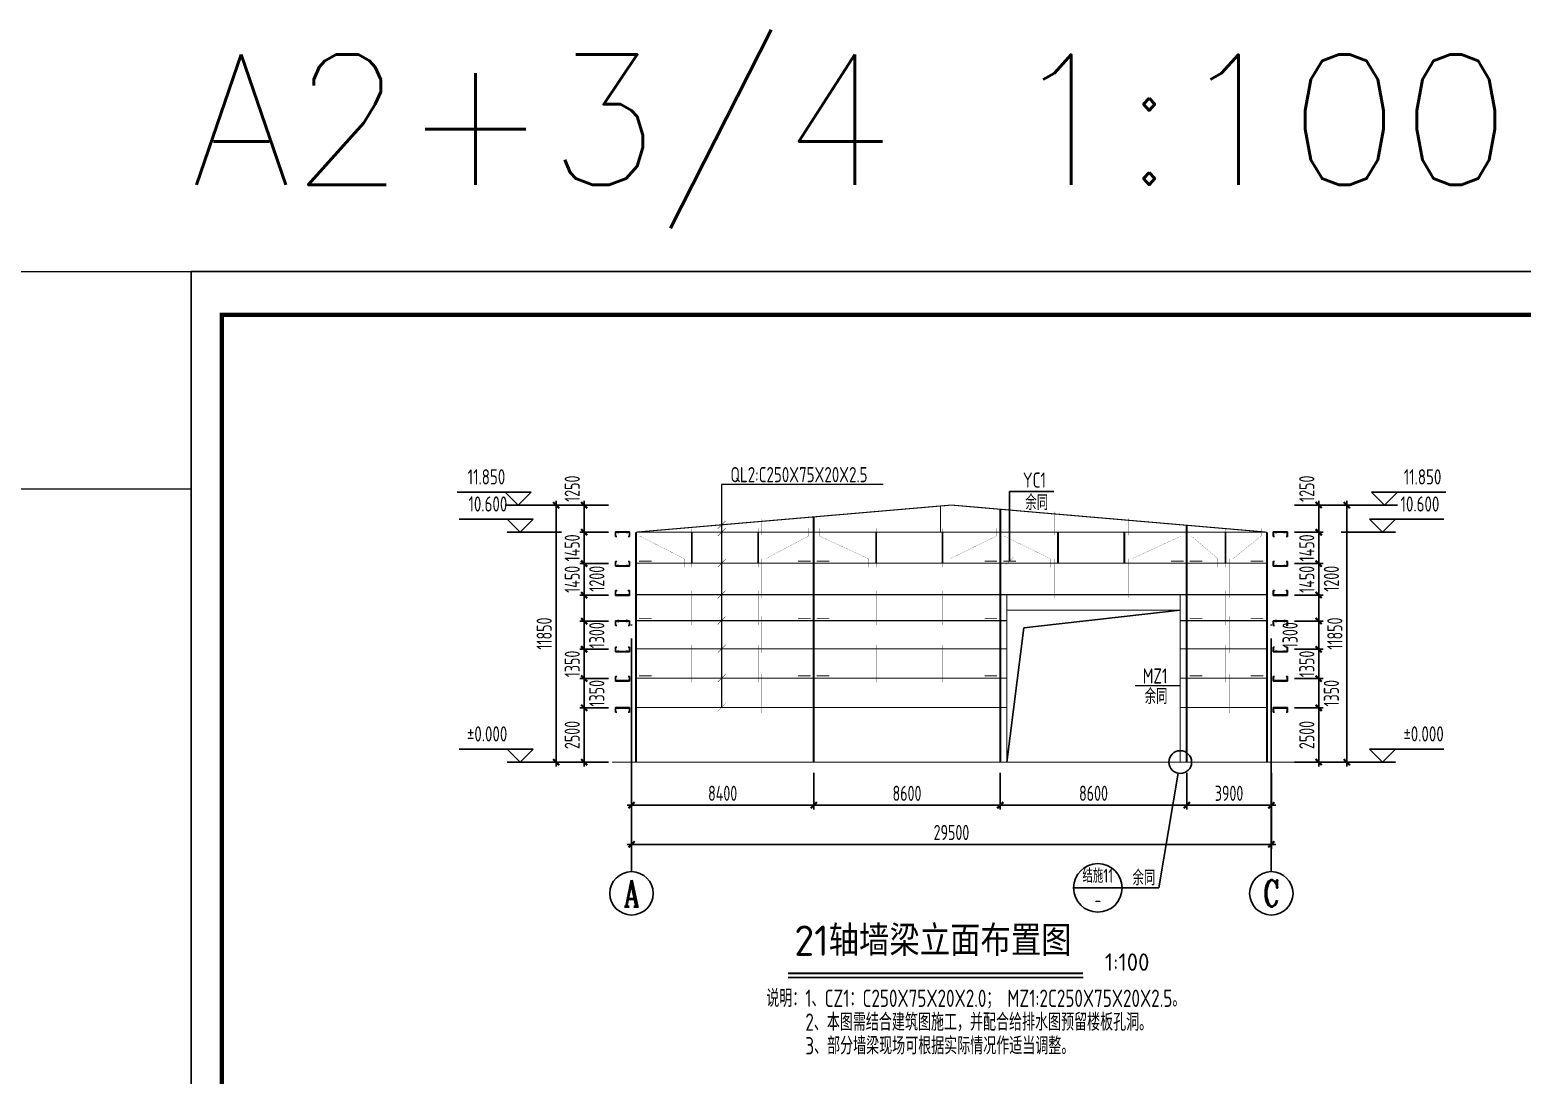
# Model space of a CAD drawing. Extents: x -3102990 to -851544, y -5293060 to -2540151.
# Drawn here: x -1570615 to -1536209, y -2649427 to -2625331 of the extents above; entities that cross this region are included whole.
import ezdxf
from ezdxf.enums import TextEntityAlignment as Align

# ---------------------------------------------------------------- set-up
doc = ezdxf.new("R2010")
doc.units = 0
doc.header["$LTSCALE"] = 1000
doc.header["$PDMODE"] = 1
doc.linetypes.add('DASH', pattern=[0.35, 0.25, -0.1])
doc.linetypes.add('DOTE', pattern=[2.42, 2, -0.2, 0.02, -0.2])
doc.layers.get('0').update_dxf_attribs({"linetype": 'CONTINUOUS'})
doc.layers.get('Defpoints').update_dxf_attribs({"linetype": 'CONTINUOUS'})
for name, color, linetype in [('AXIS', 253, 'DOTE'), ('BEAM_CON', 4, 'CONTINUOUS'), ('COLU', 7, 'CONTINUOUS'), ('DIM', 3, 'CONTINUOUS'), ('NUM', 7, 'CONTINUOUS'), ('PUB_TITLE', 4, 'CONTINUOUS'), ('REIN', 1, 'CONTINUOUS'), ('TEXT', 7, 'CONTINUOUS'), ('THIN', 7, 'CONTINUOUS'), ('檩托', 151, 'CONTINUOUS')]:
    doc.layers.add(name, color=color, linetype=linetype)
doc.layers.add('yichutu', color=7, linetype='CONTINUOUS', true_color=0xffffff, plot=False)
doc.styles.add('HZTXT', font='txt.shx', dxfattribs={"width": 0.7, "height": 300, "bigfont": 'hztxt.shx'})
doc.styles.add('TSSD_Axis', font='Complex.shx', dxfattribs={"width": 0.7, "bigfont": 'hztxt.shx'})
doc.styles.add('TSSD_Dimension', font='tssdeng.shx', dxfattribs={"width": 0.7, "bigfont": 'Hztxt.shx'})
doc.styles.add('TSSD_Label', font='tssdeng.shx', dxfattribs={"width": 0.75, "bigfont": 'hztxt.shx'})
doc.styles.add('TSSD_Norm', font='Tssdeng.shx', dxfattribs={"width": 0.75, "bigfont": 'hztxt.shx'})
doc.styles.add('TSSD_Num', font='tssdeng.shx', dxfattribs={"width": 0.75, "bigfont": 'hztxt.shx'})
doc.styles.add('TSSD_Rein', font='Tssdeng.shx', dxfattribs={"width": 0.75, "bigfont": 'hztxt.shx'})
doc.dimstyles.new('TSSD_200_100', dxfattribs={"dimtxt": 350, "dimasz": 100, "dimexe": 100, "dimexo": 250, "dimgap": 100, "dimtad": 1, "dimdec": 0, "dimlfac": 2, "dimzin": 0, "dimdsep": 46, "dimtxsty": 'TSSD_Dimension', "dimblk": 'ARCHTICK', "dimcen": 0, "dimdle": 100, "dimclrt": 7, "dimadec": 0, "dimazin": 0, "dimtfac": 1, "dimtdec": 0, "dimtix": 1, "dimtmove": 2, "dimatfit": 3, "dimfxl": 1, "dimtolj": 1, "dimtzin": 0, "dimarcsym": 0})

# ---------------------------------------------------------------- blocks, each defined once
blk = doc.blocks.new('ts_axno')
at = {"color": 0, "linetype": 'ByBlock', "lineweight": -2}
blk.add_circle((0, 0), 0.5, dxfattribs=at)
at = {"color": 0, "linetype": 'ByBlock', "lineweight": -2, "style": 'TSSD_Axis', "width": 0.7}
blk.add_attdef('A', text='', height=0.6, dxfattribs=at).set_placement((0, 0), align=Align.MIDDLE_CENTER)
blk = doc.blocks.new('_ArchTick')
at = {"color": 0, "const_width": 0.5}
blk.add_lwpolyline([(-0.71, -0.71), (0.71, 0.71)], dxfattribs=at)
blk = doc.blocks.new('*D2378')
at = {"layer": 'Defpoints', "color": 0, "ltscale": 1.5}
for p in [(-1556742, -2642211), (-1552542, -2642211), (-1552542, -2643205)]:
    blk.add_point(p, dxfattribs=at)
at = {"layer": 'DIM', "color": 0, "lineweight": -2, "ltscale": 1.5}
for p, q in [((-1556742, -2642461), (-1556742, -2643305)), ((-1552542, -2642461), (-1552542, -2643305)), ((-1556842, -2643205), (-1552442, -2643205))]:
    blk.add_line(p, q, dxfattribs=at)
at = {"layer": 'DIM', "color": 0, "lineweight": -2, "ltscale": 1.5, "xscale": 100, "yscale": 100, "zscale": 100, "rotation": 180}
blk.add_blockref('_ArchTick', (-1556742, -2643205), dxfattribs=at)
at = {"layer": 'DIM', "color": 0, "lineweight": -2, "ltscale": 1.5, "xscale": 100, "yscale": 100, "zscale": 100}
blk.add_blockref('_ArchTick', (-1552542, -2643205), dxfattribs=at)
at = {"layer": 'DIM', "color": 7, "ltscale": 1.5, "insert": (-1554642, -2642930), "char_height": 350, "attachment_point": 5, "style": 'TSSD_Dimension'}
blk.add_mtext('\\A1;8400', dxfattribs=at)
blk = doc.blocks.new('*D2379')
at = {"layer": 'Defpoints', "color": 0, "ltscale": 1.5}
for p in [(-1552542, -2642211), (-1548242, -2642211), (-1548242, -2643205)]:
    blk.add_point(p, dxfattribs=at)
at = {"layer": 'DIM', "color": 0, "lineweight": -2, "ltscale": 1.5}
for p, q in [((-1552542, -2642461), (-1552542, -2643305)), ((-1548242, -2642461), (-1548242, -2643305)), ((-1552642, -2643205), (-1548142, -2643205))]:
    blk.add_line(p, q, dxfattribs=at)
at = {"layer": 'DIM', "color": 0, "lineweight": -2, "ltscale": 1.5, "xscale": 100, "yscale": 100, "zscale": 100, "rotation": 180}
blk.add_blockref('_ArchTick', (-1552542, -2643205), dxfattribs=at)
at = {"layer": 'DIM', "color": 0, "lineweight": -2, "ltscale": 1.5, "xscale": 100, "yscale": 100, "zscale": 100}
blk.add_blockref('_ArchTick', (-1548242, -2643205), dxfattribs=at)
at = {"layer": 'DIM', "color": 7, "ltscale": 1.5, "insert": (-1550392, -2642930), "char_height": 350, "attachment_point": 5, "style": 'TSSD_Dimension'}
blk.add_mtext('\\A1;8600', dxfattribs=at)
blk = doc.blocks.new('*D2380')
at = {"layer": 'Defpoints', "color": 0, "ltscale": 1.5}
for p in [(-1548242, -2642211), (-1543942, -2642211), (-1543942, -2643205)]:
    blk.add_point(p, dxfattribs=at)
at = {"layer": 'DIM', "color": 0, "lineweight": -2, "ltscale": 1.5}
for p, q in [((-1548242, -2642461), (-1548242, -2643305)), ((-1543942, -2642461), (-1543942, -2643305)), ((-1548342, -2643205), (-1543842, -2643205))]:
    blk.add_line(p, q, dxfattribs=at)
at = {"layer": 'DIM', "color": 0, "lineweight": -2, "ltscale": 1.5, "xscale": 100, "yscale": 100, "zscale": 100, "rotation": 180}
blk.add_blockref('_ArchTick', (-1548242, -2643205), dxfattribs=at)
at = {"layer": 'DIM', "color": 0, "lineweight": -2, "ltscale": 1.5, "xscale": 100, "yscale": 100, "zscale": 100}
blk.add_blockref('_ArchTick', (-1543942, -2643205), dxfattribs=at)
at = {"layer": 'DIM', "color": 7, "ltscale": 1.5, "insert": (-1546092, -2642930), "char_height": 350, "attachment_point": 5, "style": 'TSSD_Dimension'}
blk.add_mtext('\\A1;8600', dxfattribs=at)
blk = doc.blocks.new('*D2381')
at = {"layer": 'Defpoints', "color": 0, "ltscale": 1.5}
for p in [(-1543942, -2642211), (-1541992, -2642211), (-1541992, -2643205)]:
    blk.add_point(p, dxfattribs=at)
at = {"layer": 'DIM', "color": 0, "lineweight": -2, "ltscale": 1.5}
for p, q in [((-1543942, -2642461), (-1543942, -2643305)), ((-1541992, -2642461), (-1541992, -2643305)), ((-1544042, -2643205), (-1541892, -2643205))]:
    blk.add_line(p, q, dxfattribs=at)
at = {"layer": 'DIM', "color": 0, "lineweight": -2, "ltscale": 1.5, "xscale": 100, "yscale": 100, "zscale": 100, "rotation": 180}
blk.add_blockref('_ArchTick', (-1543942, -2643205), dxfattribs=at)
at = {"layer": 'DIM', "color": 0, "lineweight": -2, "ltscale": 1.5, "xscale": 100, "yscale": 100, "zscale": 100}
blk.add_blockref('_ArchTick', (-1541992, -2643205), dxfattribs=at)
at = {"layer": 'DIM', "color": 7, "ltscale": 1.5, "insert": (-1542967, -2642930), "char_height": 350, "attachment_point": 5, "style": 'TSSD_Dimension'}
blk.add_mtext('\\A1;3900', dxfattribs=at)
blk = doc.blocks.new('*D2382')
at = {"layer": 'Defpoints', "color": 0, "ltscale": 1.5}
for p in [(-1556742, -2642211), (-1541992, -2642211), (-1541992, -2644108)]:
    blk.add_point(p, dxfattribs=at)
at = {"layer": 'DIM', "color": 0, "lineweight": -2, "ltscale": 1.5}
for p, q in [((-1556742, -2642461), (-1556742, -2644208)), ((-1541992, -2642461), (-1541992, -2644208)), ((-1556842, -2644108), (-1541892, -2644108))]:
    blk.add_line(p, q, dxfattribs=at)
at = {"layer": 'DIM', "color": 0, "lineweight": -2, "ltscale": 1.5, "xscale": 100, "yscale": 100, "zscale": 100, "rotation": 180}
blk.add_blockref('_ArchTick', (-1556742, -2644108), dxfattribs=at)
at = {"layer": 'DIM', "color": 0, "lineweight": -2, "ltscale": 1.5, "xscale": 100, "yscale": 100, "zscale": 100}
blk.add_blockref('_ArchTick', (-1541992, -2644108), dxfattribs=at)
at = {"layer": 'DIM', "color": 7, "ltscale": 1.5, "insert": (-1549367, -2643833), "char_height": 350, "attachment_point": 5, "style": 'TSSD_Dimension'}
blk.add_mtext('\\A1;29500', dxfattribs=at)
blk = doc.blocks.new('*D2384')
at = {"layer": 'Defpoints', "color": 0, "ltscale": 1.5}
for p in [(-1557835, -2640961), (-1557026, -2640961), (-1557026, -2642211)]:
    blk.add_point(p, dxfattribs=at)
at = {"layer": 'DIM', "color": 0, "lineweight": -2, "ltscale": 1.5}
for p, q in [((-1557276, -2640961), (-1557935, -2640961)), ((-1557835, -2642311), (-1557835, -2640861)), ((-1557276, -2642211), (-1557935, -2642211))]:
    blk.add_line(p, q, dxfattribs=at)
at = {"layer": 'DIM', "color": 0, "lineweight": -2, "ltscale": 1.5, "xscale": 100, "yscale": 100, "zscale": 100}
for p, rotation in [((-1557835, -2640961), 90), ((-1557835, -2642211), 270)]:
    blk.add_blockref('_ArchTick', p, dxfattribs=dict(at, rotation=rotation))
at = {"layer": 'DIM', "color": 7, "ltscale": 1.5, "insert": (-1558110, -2641586), "char_height": 350, "attachment_point": 5, "rotation": 90, "style": 'TSSD_Dimension'}
blk.add_mtext('\\A1;2500', dxfattribs=at)
blk = doc.blocks.new('*D2385')
at = {"layer": 'Defpoints', "color": 0, "ltscale": 1.5}
for p in [(-1557835, -2640286), (-1557026, -2640286), (-1557026, -2640961)]:
    blk.add_point(p, dxfattribs=at)
at = {"layer": 'DIM', "color": 0, "lineweight": -2, "ltscale": 1.5}
for p, q in [((-1557835, -2641061), (-1557835, -2640186)), ((-1557276, -2640286), (-1557935, -2640286)), ((-1557276, -2640961), (-1557935, -2640961))]:
    blk.add_line(p, q, dxfattribs=at)
at = {"layer": 'DIM', "color": 0, "lineweight": -2, "ltscale": 1.5, "xscale": 100, "yscale": 100, "zscale": 100}
for p, rotation in [((-1557835, -2640286), 90), ((-1557835, -2640961), 270)]:
    blk.add_blockref('_ArchTick', p, dxfattribs=dict(at, rotation=rotation))
at = {"layer": 'DIM', "color": 7, "ltscale": 1.5, "insert": (-1557544, -2640623), "char_height": 350, "attachment_point": 5, "rotation": 90, "style": 'TSSD_Dimension'}
blk.add_mtext('\\A1;1350', dxfattribs=at)
blk = doc.blocks.new('*D2386')
at = {"layer": 'Defpoints', "color": 0, "ltscale": 1.5}
for p in [(-1557835, -2639611), (-1557026, -2639611), (-1557026, -2640286)]:
    blk.add_point(p, dxfattribs=at)
at = {"layer": 'DIM', "color": 0, "lineweight": -2, "ltscale": 1.5}
for p, q in [((-1557835, -2639611), (-1557835, -2639511)), ((-1557276, -2639611), (-1557935, -2639611)), ((-1557835, -2640286), (-1557835, -2639611)), ((-1557276, -2640286), (-1557935, -2640286)), ((-1557835, -2640286), (-1557835, -2640386))]:
    blk.add_line(p, q, dxfattribs=at)
at = {"layer": 'DIM', "color": 0, "lineweight": -2, "ltscale": 1.5, "xscale": 100, "yscale": 100, "zscale": 100}
for p, rotation in [((-1557835, -2639611), 270), ((-1557835, -2640286), 90)]:
    blk.add_blockref('_ArchTick', p, dxfattribs=dict(at, rotation=rotation))
at = {"layer": 'DIM', "color": 7, "ltscale": 1.5, "insert": (-1558110, -2639948), "char_height": 350, "attachment_point": 5, "rotation": 90, "style": 'TSSD_Dimension'}
blk.add_mtext('\\A1;1350', dxfattribs=at)
blk = doc.blocks.new('*D2387')
at = {"layer": 'Defpoints', "color": 0, "ltscale": 1.5}
for p in [(-1557835, -2638961), (-1557026, -2638961), (-1557026, -2639611)]:
    blk.add_point(p, dxfattribs=at)
at = {"layer": 'DIM', "color": 0, "lineweight": -2, "ltscale": 1.5}
for p, q in [((-1557835, -2639711), (-1557835, -2638861)), ((-1557276, -2638961), (-1557935, -2638961)), ((-1557276, -2639611), (-1557935, -2639611))]:
    blk.add_line(p, q, dxfattribs=at)
at = {"layer": 'DIM', "color": 0, "lineweight": -2, "ltscale": 1.5, "xscale": 100, "yscale": 100, "zscale": 100}
for p, rotation in [((-1557835, -2638961), 90), ((-1557835, -2639611), 270)]:
    blk.add_blockref('_ArchTick', p, dxfattribs=dict(at, rotation=rotation))
at = {"layer": 'DIM', "color": 7, "ltscale": 1.5, "insert": (-1557544, -2639286), "char_height": 350, "attachment_point": 5, "rotation": 90, "style": 'TSSD_Dimension'}
blk.add_mtext('\\A1;1300', dxfattribs=at)
blk = doc.blocks.new('*D2388')
at = {"layer": 'Defpoints', "color": 0, "ltscale": 1.5}
for p in [(-1557835, -2638361), (-1557026, -2638361), (-1557026, -2638961)]:
    blk.add_point(p, dxfattribs=at)
at = {"layer": 'DIM', "color": 0, "lineweight": -2, "ltscale": 1.5}
for p, q in [((-1557276, -2638361), (-1557935, -2638361)), ((-1557835, -2639061), (-1557835, -2638261)), ((-1557276, -2638961), (-1557935, -2638961))]:
    blk.add_line(p, q, dxfattribs=at)
at = {"layer": 'DIM', "color": 0, "lineweight": -2, "ltscale": 1.5, "xscale": 100, "yscale": 100, "zscale": 100}
for p, rotation in [((-1557835, -2638361), 90), ((-1557835, -2638961), 270)]:
    blk.add_blockref('_ArchTick', p, dxfattribs=dict(at, rotation=rotation))
at = {"layer": 'DIM', "color": 7, "ltscale": 1.5, "insert": (-1557544, -2637984), "char_height": 350, "attachment_point": 5, "rotation": 90, "style": 'TSSD_Dimension'}
blk.add_mtext('\\A1;1200', dxfattribs=at)
blk = doc.blocks.new('*D2389')
at = {"layer": 'Defpoints', "color": 0, "ltscale": 1.5}
for p in [(-1557835, -2637636), (-1557026, -2637636), (-1557026, -2638361)]:
    blk.add_point(p, dxfattribs=at)
at = {"layer": 'DIM', "color": 0, "lineweight": -2, "ltscale": 1.5}
for p, q in [((-1557276, -2637636), (-1557935, -2637636)), ((-1557835, -2637636), (-1557835, -2637536)), ((-1557835, -2638361), (-1557835, -2637636)), ((-1557276, -2638361), (-1557935, -2638361)), ((-1557835, -2638361), (-1557835, -2638461))]:
    blk.add_line(p, q, dxfattribs=at)
at = {"layer": 'DIM', "color": 0, "lineweight": -2, "ltscale": 1.5, "xscale": 100, "yscale": 100, "zscale": 100}
for p, rotation in [((-1557835, -2637636), 270), ((-1557835, -2638361), 90)]:
    blk.add_blockref('_ArchTick', p, dxfattribs=dict(at, rotation=rotation))
at = {"layer": 'DIM', "color": 7, "ltscale": 1.5, "insert": (-1558110, -2637998), "char_height": 350, "attachment_point": 5, "rotation": 90, "style": 'TSSD_Dimension'}
blk.add_mtext('\\A1;1450', dxfattribs=at)
blk = doc.blocks.new('*D2390')
at = {"layer": 'Defpoints', "color": 0, "ltscale": 1.5}
for p in [(-1557835, -2636911), (-1557026, -2636911), (-1557026, -2637636)]:
    blk.add_point(p, dxfattribs=at)
at = {"layer": 'DIM', "color": 0, "lineweight": -2, "ltscale": 1.5}
for p, q in [((-1557835, -2636911), (-1557835, -2636811)), ((-1557276, -2636911), (-1557935, -2636911)), ((-1557835, -2637636), (-1557835, -2636911)), ((-1557276, -2637636), (-1557935, -2637636)), ((-1557835, -2637636), (-1557835, -2637736))]:
    blk.add_line(p, q, dxfattribs=at)
at = {"layer": 'DIM', "color": 0, "lineweight": -2, "ltscale": 1.5, "xscale": 100, "yscale": 100, "zscale": 100}
for p, rotation in [((-1557835, -2636911), 270), ((-1557835, -2637636), 90)]:
    blk.add_blockref('_ArchTick', p, dxfattribs=dict(at, rotation=rotation))
at = {"layer": 'DIM', "color": 7, "ltscale": 1.5, "insert": (-1558110, -2637273), "char_height": 350, "attachment_point": 5, "rotation": 90, "style": 'TSSD_Dimension'}
blk.add_mtext('\\A1;1450', dxfattribs=at)
blk = doc.blocks.new('*D2391')
at = {"layer": 'Defpoints', "color": 0, "ltscale": 1.5}
for p in [(-1558482, -2636286), (-1557026, -2636286), (-1557026, -2642211)]:
    blk.add_point(p, dxfattribs=at)
at = {"layer": 'DIM', "color": 0, "lineweight": -2, "ltscale": 1.5}
for p, q in [((-1557276, -2636286), (-1558582, -2636286)), ((-1558482, -2642311), (-1558482, -2636186)), ((-1557276, -2642211), (-1558582, -2642211))]:
    blk.add_line(p, q, dxfattribs=at)
at = {"layer": 'DIM', "color": 0, "lineweight": -2, "ltscale": 1.5, "xscale": 100, "yscale": 100, "zscale": 100}
for p, rotation in [((-1558482, -2636286), 90), ((-1558482, -2642211), 270)]:
    blk.add_blockref('_ArchTick', p, dxfattribs=dict(at, rotation=rotation))
at = {"layer": 'DIM', "color": 7, "ltscale": 1.5, "insert": (-1558757, -2639248), "char_height": 350, "attachment_point": 5, "rotation": 90, "style": 'TSSD_Dimension'}
blk.add_mtext('\\A1;11850', dxfattribs=at)
blk = doc.blocks.new('*D2383')
at = {"layer": 'Defpoints', "color": 0, "ltscale": 1.5}
for p in [(-1557835, -2636286), (-1557026, -2636286), (-1557026, -2636911)]:
    blk.add_point(p, dxfattribs=at)
at = {"layer": 'DIM', "color": 0, "lineweight": -2, "ltscale": 1.5}
for p, q in [((-1557276, -2636286), (-1557935, -2636286)), ((-1557835, -2637011), (-1557835, -2636186)), ((-1557276, -2636911), (-1557935, -2636911))]:
    blk.add_line(p, q, dxfattribs=at)
at = {"layer": 'DIM', "color": 0, "lineweight": -2, "ltscale": 1.5, "xscale": 100, "yscale": 100, "zscale": 100}
for p, rotation in [((-1557835, -2636286), 90), ((-1557835, -2636911), 270)]:
    blk.add_blockref('_ArchTick', p, dxfattribs=dict(at, rotation=rotation))
at = {"layer": 'DIM', "color": 7, "ltscale": 1.5, "insert": (-1558110, -2635909), "char_height": 350, "attachment_point": 5, "rotation": 90, "style": 'TSSD_Dimension'}
blk.add_mtext('\\A1;1250', dxfattribs=at)
blk = doc.blocks.new('A$C3B052B7C')
at = {"layer": '檩托'}
for p, q in [((-358, 25), (-315, 25)), ((-358, 16), (-358, 25)), ((-358, 16), (-358, -98)), ((2, 16), (-358, 16)), ((2, 16), (-358, 16)), ((-354, 12), (-2, 12)), ((-354, -93), (-354, 12)), ((-315, 25), (2, 25)), ((-286, 45), (-286, -9)), ((-286, 25, 571), (-286, 12, 571)), ((-71, 45), (-71, -9)), ((-71, 25), (-71, 12)), ((-2, 12), (-2, -93)), ((2, -98), (2, 25)), ((-358, -98), (-326, -98)), ((-326, -93), (-354, -93)), ((-326, -98), (-326, -93)), ((-31, -93), (-31, -98)), ((-2, -93), (-31, -93)), ((-31, -98), (2, -98))]:
    blk.add_line(p, q, dxfattribs=at)
blk = doc.blocks.new('ts_idx')
at = {"color": 0, "linetype": 'ByBlock', "lineweight": -2}
blk.add_line((-0.5, 0), (0.5, 0), dxfattribs=at)
blk.add_circle((0, 0), 0.5, dxfattribs=at)
at = {"color": 0, "linetype": 'ByBlock', "lineweight": -2, "style": 'TSSD_Num', "width": 0.7}
for tag, p in [('1', (0, 0.25)), ('A', (0, -0.25))]:
    blk.add_attdef(tag, text='', height=0.286, dxfattribs=at).set_placement(p, align=Align.MIDDLE_CENTER)
blk = doc.blocks.new('*D2420')
at = {"layer": 'Defpoints', "color": 0, "ltscale": 1.5}
for p in [(-1541709, -2640961), (-1540900, -2640961), (-1541709, -2642211)]:
    blk.add_point(p, dxfattribs=at)
at = {"layer": 'DIM', "color": 0, "lineweight": -2, "ltscale": 1.5}
for p, q in [((-1541459, -2640961), (-1540800, -2640961)), ((-1540900, -2642311), (-1540900, -2640861)), ((-1541459, -2642211), (-1540800, -2642211))]:
    blk.add_line(p, q, dxfattribs=at)
at = {"layer": 'DIM', "color": 0, "lineweight": -2, "ltscale": 1.5, "xscale": 100, "yscale": 100, "zscale": 100}
for p, rotation in [((-1540900, -2640961), 90), ((-1540900, -2642211), 270)]:
    blk.add_blockref('_ArchTick', p, dxfattribs=dict(at, rotation=rotation))
at = {"layer": 'DIM', "color": 7, "ltscale": 1.5, "insert": (-1541175, -2641586), "char_height": 350, "attachment_point": 5, "rotation": 90, "style": 'TSSD_Dimension'}
blk.add_mtext('\\A1;2500', dxfattribs=at)
blk = doc.blocks.new('*D2421')
at = {"layer": 'Defpoints', "color": 0, "ltscale": 1.5}
for p in [(-1541709, -2640286), (-1540900, -2640286), (-1541709, -2640961)]:
    blk.add_point(p, dxfattribs=at)
at = {"layer": 'DIM', "color": 0, "lineweight": -2, "ltscale": 1.5}
for p, q in [((-1540900, -2641061), (-1540900, -2640186)), ((-1541459, -2640286), (-1540800, -2640286)), ((-1541459, -2640961), (-1540800, -2640961))]:
    blk.add_line(p, q, dxfattribs=at)
at = {"layer": 'DIM', "color": 0, "lineweight": -2, "ltscale": 1.5, "xscale": 100, "yscale": 100, "zscale": 100}
for p, rotation in [((-1540900, -2640286), 90), ((-1540900, -2640961), 270)]:
    blk.add_blockref('_ArchTick', p, dxfattribs=dict(at, rotation=rotation))
at = {"layer": 'DIM', "color": 7, "ltscale": 1.5, "insert": (-1540608, -2640623), "char_height": 350, "attachment_point": 5, "rotation": 90, "style": 'TSSD_Dimension'}
blk.add_mtext('\\A1;1350', dxfattribs=at)
blk = doc.blocks.new('*D2422')
at = {"layer": 'Defpoints', "color": 0, "ltscale": 1.5}
for p in [(-1541709, -2639611), (-1540900, -2639611), (-1541709, -2640286)]:
    blk.add_point(p, dxfattribs=at)
at = {"layer": 'DIM', "color": 0, "lineweight": -2, "ltscale": 1.5}
for p, q in [((-1540900, -2639611), (-1540900, -2639511)), ((-1541459, -2639611), (-1540800, -2639611)), ((-1540900, -2640286), (-1540900, -2639611)), ((-1541459, -2640286), (-1540800, -2640286)), ((-1540900, -2640286), (-1540900, -2640386))]:
    blk.add_line(p, q, dxfattribs=at)
at = {"layer": 'DIM', "color": 0, "lineweight": -2, "ltscale": 1.5, "xscale": 100, "yscale": 100, "zscale": 100}
for p, rotation in [((-1540900, -2639611), 270), ((-1540900, -2640286), 90)]:
    blk.add_blockref('_ArchTick', p, dxfattribs=dict(at, rotation=rotation))
at = {"layer": 'DIM', "color": 7, "ltscale": 1.5, "insert": (-1541175, -2639948), "char_height": 350, "attachment_point": 5, "rotation": 90, "style": 'TSSD_Dimension'}
blk.add_mtext('\\A1;1350', dxfattribs=at)
blk = doc.blocks.new('*D2423')
at = {"layer": 'Defpoints', "color": 0, "ltscale": 1.5}
for p in [(-1541709, -2638961), (-1540900, -2638961), (-1541709, -2639611)]:
    blk.add_point(p, dxfattribs=at)
at = {"layer": 'DIM', "color": 0, "lineweight": -2, "ltscale": 1.5}
for p, q in [((-1540900, -2639711), (-1540900, -2638861)), ((-1541459, -2638961), (-1540800, -2638961)), ((-1541459, -2639611), (-1540800, -2639611))]:
    blk.add_line(p, q, dxfattribs=at)
at = {"layer": 'DIM', "color": 0, "lineweight": -2, "ltscale": 1.5, "xscale": 100, "yscale": 100, "zscale": 100}
for p, rotation in [((-1540900, -2638961), 90), ((-1540900, -2639611), 270)]:
    blk.add_blockref('_ArchTick', p, dxfattribs=dict(at, rotation=rotation))
at = {"layer": 'DIM', "color": 7, "ltscale": 1.5, "insert": (-1541560, -2639286), "char_height": 350, "attachment_point": 5, "rotation": 90, "style": 'TSSD_Dimension'}
blk.add_mtext('\\A1;1300', dxfattribs=at)
blk = doc.blocks.new('*D2424')
at = {"layer": 'Defpoints', "color": 0, "ltscale": 1.5}
for p in [(-1541709, -2638361), (-1540900, -2638361), (-1541709, -2638961)]:
    blk.add_point(p, dxfattribs=at)
at = {"layer": 'DIM', "color": 0, "lineweight": -2, "ltscale": 1.5}
for p, q in [((-1541459, -2638361), (-1540800, -2638361)), ((-1540900, -2639061), (-1540900, -2638261)), ((-1541459, -2638961), (-1540800, -2638961))]:
    blk.add_line(p, q, dxfattribs=at)
at = {"layer": 'DIM', "color": 0, "lineweight": -2, "ltscale": 1.5, "xscale": 100, "yscale": 100, "zscale": 100}
for p, rotation in [((-1540900, -2638361), 90), ((-1540900, -2638961), 270)]:
    blk.add_blockref('_ArchTick', p, dxfattribs=dict(at, rotation=rotation))
at = {"layer": 'DIM', "color": 7, "ltscale": 1.5, "insert": (-1540608, -2637984), "char_height": 350, "attachment_point": 5, "rotation": 90, "style": 'TSSD_Dimension'}
blk.add_mtext('\\A1;1200', dxfattribs=at)
blk = doc.blocks.new('*D2425')
at = {"layer": 'Defpoints', "color": 0, "ltscale": 1.5}
for p in [(-1541709, -2637636), (-1540900, -2637636), (-1541709, -2638361)]:
    blk.add_point(p, dxfattribs=at)
at = {"layer": 'DIM', "color": 0, "lineweight": -2, "ltscale": 1.5}
for p, q in [((-1541459, -2637636), (-1540800, -2637636)), ((-1540900, -2637636), (-1540900, -2637536)), ((-1540900, -2638361), (-1540900, -2637636)), ((-1541459, -2638361), (-1540800, -2638361)), ((-1540900, -2638361), (-1540900, -2638461))]:
    blk.add_line(p, q, dxfattribs=at)
at = {"layer": 'DIM', "color": 0, "lineweight": -2, "ltscale": 1.5, "xscale": 100, "yscale": 100, "zscale": 100}
for p, rotation in [((-1540900, -2637636), 270), ((-1540900, -2638361), 90)]:
    blk.add_blockref('_ArchTick', p, dxfattribs=dict(at, rotation=rotation))
at = {"layer": 'DIM', "color": 7, "ltscale": 1.5, "insert": (-1541175, -2637998), "char_height": 350, "attachment_point": 5, "rotation": 90, "style": 'TSSD_Dimension'}
blk.add_mtext('\\A1;1450', dxfattribs=at)
blk = doc.blocks.new('*D2426')
at = {"layer": 'Defpoints', "color": 0, "ltscale": 1.5}
for p in [(-1541709, -2636911), (-1540900, -2636911), (-1541709, -2637636)]:
    blk.add_point(p, dxfattribs=at)
at = {"layer": 'DIM', "color": 0, "lineweight": -2, "ltscale": 1.5}
for p, q in [((-1540900, -2636911), (-1540900, -2636811)), ((-1541459, -2636911), (-1540800, -2636911)), ((-1540900, -2637636), (-1540900, -2636911)), ((-1541459, -2637636), (-1540800, -2637636)), ((-1540900, -2637636), (-1540900, -2637736))]:
    blk.add_line(p, q, dxfattribs=at)
at = {"layer": 'DIM', "color": 0, "lineweight": -2, "ltscale": 1.5, "xscale": 100, "yscale": 100, "zscale": 100}
for p, rotation in [((-1540900, -2636911), 270), ((-1540900, -2637636), 90)]:
    blk.add_blockref('_ArchTick', p, dxfattribs=dict(at, rotation=rotation))
at = {"layer": 'DIM', "color": 7, "ltscale": 1.5, "insert": (-1541175, -2637273), "char_height": 350, "attachment_point": 5, "rotation": 90, "style": 'TSSD_Dimension'}
blk.add_mtext('\\A1;1450', dxfattribs=at)
blk = doc.blocks.new('*D2427')
at = {"layer": 'Defpoints', "color": 0, "ltscale": 1.5}
for p in [(-1541709, -2636286), (-1540253, -2636286), (-1541709, -2642211)]:
    blk.add_point(p, dxfattribs=at)
at = {"layer": 'DIM', "color": 0, "lineweight": -2, "ltscale": 1.5}
for p, q in [((-1541459, -2636286), (-1540153, -2636286)), ((-1540253, -2642311), (-1540253, -2636186)), ((-1541459, -2642211), (-1540153, -2642211))]:
    blk.add_line(p, q, dxfattribs=at)
at = {"layer": 'DIM', "color": 0, "lineweight": -2, "ltscale": 1.5, "xscale": 100, "yscale": 100, "zscale": 100}
for p, rotation in [((-1540253, -2636286), 90), ((-1540253, -2642211), 270)]:
    blk.add_blockref('_ArchTick', p, dxfattribs=dict(at, rotation=rotation))
at = {"layer": 'DIM', "color": 7, "ltscale": 1.5, "insert": (-1540528, -2639248), "char_height": 350, "attachment_point": 5, "rotation": 90, "style": 'TSSD_Dimension'}
blk.add_mtext('\\A1;11850', dxfattribs=at)
blk = doc.blocks.new('*D2428')
at = {"layer": 'Defpoints', "color": 0, "ltscale": 1.5}
for p in [(-1541709, -2636286), (-1540900, -2636286), (-1541709, -2636911)]:
    blk.add_point(p, dxfattribs=at)
at = {"layer": 'DIM', "color": 0, "lineweight": -2, "ltscale": 1.5}
for p, q in [((-1541459, -2636286), (-1540800, -2636286)), ((-1540900, -2637011), (-1540900, -2636186)), ((-1541459, -2636911), (-1540800, -2636911))]:
    blk.add_line(p, q, dxfattribs=at)
at = {"layer": 'DIM', "color": 0, "lineweight": -2, "ltscale": 1.5, "xscale": 100, "yscale": 100, "zscale": 100}
for p, rotation in [((-1540900, -2636286), 90), ((-1540900, -2636911), 270)]:
    blk.add_blockref('_ArchTick', p, dxfattribs=dict(at, rotation=rotation))
at = {"layer": 'DIM', "color": 7, "ltscale": 1.5, "insert": (-1541175, -2635909), "char_height": 350, "attachment_point": 5, "rotation": 90, "style": 'TSSD_Dimension'}
blk.add_mtext('\\A1;1250', dxfattribs=at)
blk = doc.blocks.new('A$C16496DF1')
at = {"layer": 'PUB_TITLE'}
blk.add_lwpolyline([(0, 0), (0, 42000), (104100, 42000), (104100, 0)], close=True, dxfattribs=at)
at = {"layer": 'PUB_TITLE', "const_width": 100}
blk.add_lwpolyline([(103100, 1000), (103100, 41000), (713, 41000), (713, 1000), (103100, 1000)], dxfattribs=at)
blk = doc.blocks.new('yct-1041-420-104100-42000-100-2006.0')
at = {"layer": 'yichutu', "color": 7, "true_color": 0xffffff}
blk.add_lwpolyline([(0, 0), (0, 42000), (104100, 42000), (104100, 0)], close=True, dxfattribs=at)
at = {"layer": 'yichutu', "color": 7, "true_color": 0xffffff, "style": 'HZTXT'}
blk.add_text('A2+3/4 1:100', height=3000, dxfattribs=at).set_placement((0, 44000))

msp = doc.modelspace()

# ---------------------------------------------------------------- linework, layer by layer
at = {"color": 0, "linetype": 'ByBlock'}
for p, q in [((-1548026.89, -2635975.07), (-1547004.16, -2635975.07)), ((-1548026.89, -2637577.55), (-1548026.89, -2635975.07))]:
    msp.add_line(p, q, dxfattribs=at)
at = {"ltscale": 1.5}
for p, q in [((-1547696.21, -2639117.83), (-1544092.46, -2638710.61)), ((-1548092.46, -2642210.61), (-1547696.21, -2639117.83))]:
    msp.add_line(p, q, dxfattribs=at)
at = {"layer": 'AXIS', "ltscale": 1.5}
for p, q in [((-1556742.46, -2642364.14), (-1556742.46, -2639038.79)), ((-1541992.46, -2642364.14), (-1541992.46, -2639038.79))]:
    msp.add_line(p, q, dxfattribs=at)
at = {"layer": 'BEAM_CON', "lineweight": 5, "ltscale": 1.5}
msp.add_lwpolyline([(-1574331.92, -2630902.4), (-1566897.93, -2630902.4), (-1566897.93, -2635920.73), (-1574331.92, -2635920.73)], close=True, dxfattribs=at)
at = {"layer": 'COLU', "linetype": 'ByBlock', "const_width": 45}
for points in [[(-1548242.46, -2642210.61), (-1548242.46, -2636379.88)], [(-1552542.46, -2642210.61), (-1552542.46, -2636553.61)], [(-1543942.46, -2642210.61), (-1543942.46, -2636753.83)], [(-1556642.46, -2642210.61), (-1556642.46, -2636910.61)], [(-1542092.46, -2642210.61), (-1542092.46, -2636910.61)]]:
    msp.add_lwpolyline(points, dxfattribs=at)
at = {"layer": 'NUM', "ltscale": 1.5}
for p, q in [((-1556742.46, -2642364.14), (-1556742.46, -2644736.44)), ((-1541992.46, -2642364.14), (-1541992.46, -2644736.44))]:
    msp.add_line(p, q, dxfattribs=at)
at = {"layer": 'NUM', "color": 0, "linetype": 'ByBlock', "const_width": 50}
msp.add_lwpolyline([(-1553133.08, -2647079.42), (-1546331.88, -2647079.42)], dxfattribs=at)
at = {"layer": 'NUM', "color": 0, "linetype": 'ByBlock'}
msp.add_lwpolyline([(-1553133.08, -2647179.42), (-1546331.88, -2647179.42)], dxfattribs=at)
at = {"layer": 'REIN', "color": 0, "lineweight": 5, "const_width": 25}
for points in [[(-1556642.46, -2636910.61), (-1549367.46, -2636285.61), (-1542092.46, -2636910.61)], [(-1549617.46, -2636910.61), (-1549617.46, -2636305.72)], [(-1556642.46, -2636910.61), (-1542092.46, -2636910.61)], [(-1556642.46, -2637626.08), (-1542092.46, -2637626.08)], [(-1556642.46, -2638351.08), (-1542092.46, -2638351.08)], [(-1548092.46, -2638710.61), (-1548092.46, -2638351.08)], [(-1544092.46, -2638710.61), (-1544092.46, -2638351.08)], [(-1556642.46, -2638951.08), (-1548092.46, -2638951.08)], [(-1544092.46, -2638951.08), (-1542092.46, -2638951.08)], [(-1556642.46, -2639601.08), (-1548092.46, -2639601.08)], [(-1544092.46, -2639601.08), (-1542092.46, -2639601.08)], [(-1556642.46, -2640276.08), (-1548092.46, -2640276.08)], [(-1544092.46, -2640276.08), (-1542092.46, -2640276.08)], [(-1556642.46, -2640951.08), (-1548092.46, -2640951.08)], [(-1544092.46, -2640951.08), (-1542092.46, -2640951.08)], [(-1557191.88, -2642210.61), (-1540861.86, -2642210.61)]]:
    msp.add_lwpolyline(points, dxfattribs=at)
at = {"layer": 'REIN', "color": 3, "linetype": 'ByBlock'}
for points, const_width in [([(-1551191.28, -2636389.73), (-1551191.28, -2636982.93)], 4), ([(-1549486.89, -2636245.54), (-1549486.89, -2636982.93)], 4), ([(-1546998.02, -2636435.89), (-1546998.02, -2636982.93)], 4), ([(-1556554.35, -2636818.93), (-1556554.35, -2636999.15), (-1555528.77, -2637522.88), (-1555528.77, -2637722.57)], 4), ([(-1555353.8, -2637722.57), (-1555353.8, -2636818.93)], 4), ([(-1553824.38, -2637722.57), (-1553824.38, -2636818.93)], 4), ([(-1553736.89, -2636614.62), (-1553736.89, -2636982.93)], 4), ([(-1552661.33, -2636818.93), (-1552661.33, -2636999.15), (-1553649.41, -2637522.88), (-1553649.41, -2637722.57)], 4), ([(-1552416.51, -2636818.93), (-1552416.51, -2636999.15), (-1551278.77, -2637522.88), (-1551278.77, -2637722.57)], 4), ([(-1551103.8, -2637722.57), (-1551103.8, -2636818.93)], 4), ([(-1549574.38, -2637722.57), (-1549574.38, -2636818.93)], 4), ([(-1548330.45, -2636818.93), (-1548330.45, -2636999.15), (-1549399.41, -2637522.88), (-1549399.41, -2637722.57)], 4), ([(-1548154.47, -2636818.93), (-1548154.47, -2636999.15), (-1547085.5, -2637522.88), (-1547085.5, -2637722.57)], 4), ([(-1546910.53, -2637722.57), (-1546910.53, -2636818.93)], 4), ([(-1545381.11, -2637722.57), (-1545381.11, -2636818.93)], 4), ([(-1545293.63, -2636589.61), (-1545293.63, -2636982.93)], 4), ([(-1544068.4, -2636818.93), (-1544068.4, -2636999.15), (-1545206.14, -2637522.88), (-1545206.14, -2637722.57)], 4), ([(-1543834.85, -2636818.93), (-1543834.85, -2636999.15), (-1543225.8, -2637522.88), (-1543225.8, -2637722.57)], 4), ([(-1543050.83, -2637722.57), (-1543050.83, -2636818.93)], 4), ([(-1542227.62, -2636818.93), (-1542227.62, -2636999.15), (-1542875.86, -2637522.88), (-1542875.86, -2637722.57)], 4), ([(-1555353.8, -2636910.61), (-1555353.8, -2637626.08)], 40), ([(-1553824.38, -2636910.61), (-1553824.38, -2637626.08)], 40), ([(-1551103.8, -2636910.61), (-1551103.8, -2637626.08)], 40), ([(-1549574.38, -2636910.61), (-1549574.38, -2637626.08)], 40), ([(-1546910.53, -2636910.61), (-1546910.53, -2637626.08)], 40), ([(-1545381.11, -2636910.61), (-1545381.11, -2637626.08)], 40), ([(-1543050.83, -2636910.61), (-1543050.83, -2637626.08)], 40), ([(-1555441.28, -2637524.96), (-1555441.28, -2638423.4)], 4), ([(-1553736.89, -2637524.96), (-1553736.89, -2638423.4)], 4), ([(-1551191.28, -2637524.96), (-1551191.28, -2638423.4)], 4), ([(-1549486.89, -2637524.96), (-1549486.89, -2638423.4)], 4), ([(-1546998.02, -2637524.96), (-1546998.02, -2638423.4)], 4), ([(-1545293.63, -2637524.96), (-1545293.63, -2638423.4)], 4), ([(-1542963.35, -2637524.96), (-1542963.35, -2638423.4)], 4), ([(-1555353.8, -2639047.56), (-1555353.8, -2638259.4)], 4), ([(-1553824.38, -2639047.56), (-1553824.38, -2638259.4)], 4), ([(-1551103.8, -2639047.56), (-1551103.8, -2638259.4)], 4), ([(-1549574.38, -2639047.56), (-1549574.38, -2638259.4)], 4), ([(-1543050.83, -2639047.56), (-1543050.83, -2638259.4)], 4), ([(-1555441.28, -2638849.95), (-1555441.28, -2639692.32)], 4), ([(-1553736.89, -2638849.95), (-1553736.89, -2639692.32)], 4), ([(-1551191.28, -2638849.95), (-1551191.28, -2639692.32)], 4), ([(-1549486.89, -2638849.95), (-1549486.89, -2639692.32)], 4), ([(-1542963.35, -2638849.95), (-1542963.35, -2639692.32)], 4), ([(-1555353.8, -2640375.63), (-1555353.8, -2639509.4)], 4), ([(-1553824.38, -2640375.63), (-1553824.38, -2639509.4)], 4), ([(-1551103.8, -2640375.63), (-1551103.8, -2639509.4)], 4), ([(-1549574.38, -2640375.63), (-1549574.38, -2639509.4)], 4), ([(-1543050.83, -2640375.63), (-1543050.83, -2639509.4)], 4), ([(-1555441.28, -2640178.03), (-1555441.28, -2641080.08)], 4), ([(-1553736.89, -2640178.03), (-1553736.89, -2641080.08)], 4), ([(-1551191.28, -2640178.03), (-1551191.28, -2641080.08)], 4), ([(-1549486.89, -2640178.03), (-1549486.89, -2641080.08)], 4), ([(-1542963.35, -2640178.03), (-1542963.35, -2641080.08)], 4)]:
    msp.add_lwpolyline(points, dxfattribs=dict(at, const_width=const_width))
at = {"layer": 'REIN', "color": 2, "linetype": 'DASH', "ltscale": 0.4, "const_width": 20}
for points in [[(-1556570.25, -2637577.55), (-1556281.09, -2637577.55)], [(-1552902.6, -2637577.55), (-1552613.44, -2637577.55)], [(-1552182.31, -2637577.55), (-1552471.47, -2637577.55)], [(-1548602.6, -2637577.55), (-1548313.44, -2637577.55)], [(-1547882.31, -2637577.55), (-1548171.47, -2637577.55)], [(-1544302.6, -2637577.55), (-1544013.44, -2637577.55)], [(-1543582.31, -2637577.55), (-1543871.47, -2637577.55)], [(-1542176.64, -2637577.55), (-1542465.8, -2637577.55)], [(-1556570.25, -2638903.6), (-1556281.09, -2638903.6)], [(-1552902.6, -2638903.6), (-1552613.44, -2638903.6)], [(-1552182.31, -2638903.6), (-1552471.47, -2638903.6)], [(-1548602.6, -2638903.6), (-1548313.44, -2638903.6)], [(-1543582.31, -2638903.6), (-1543871.47, -2638903.6)], [(-1542176.64, -2638903.6), (-1542465.8, -2638903.6)], [(-1556570.25, -2640222.76), (-1556281.09, -2640222.76)], [(-1552902.6, -2640222.76), (-1552613.44, -2640222.76)], [(-1552182.31, -2640222.76), (-1552471.47, -2640222.76)], [(-1548602.6, -2640222.76), (-1548313.44, -2640222.76)], [(-1543582.31, -2640222.76), (-1543871.47, -2640222.76)], [(-1542176.64, -2640222.76), (-1542465.8, -2640222.76)]]:
    msp.add_lwpolyline(points, dxfattribs=at)
at = {"layer": 'REIN', "color": 0, "lineweight": 5, "const_width": 25}
msp.add_lwpolyline([(-1548092.46, -2638710.61), (-1544092.46, -2638710.61), (-1544092.46, -2642210.61), (-1548092.46, -2642210.61)], close=True, dxfattribs=at)
at = {"layer": 'TEXT', "lineweight": 9}
for p, q in [((-1554667.1, -2635808.29), (-1554667.1, -2640951.08)), ((-1550942.15, -2635808.29), (-1554667.1, -2635808.29))]:
    msp.add_line(p, q, dxfattribs=at)
at = {"layer": 'TEXT', "lineweight": 5}
msp.add_line((-1544092.46, -2640453.24), (-1545133.21, -2640453.24), dxfattribs=at)
at = {"layer": 'TEXT', "lineweight": 9, "const_width": 10}
for points in [[(-1554574.1, -2636653.04), (-1554754.54, -2636833.48)], [(-1554574.1, -2636817.61), (-1554754.54, -2636998.05)], [(-1547936.68, -2637487.33), (-1548117.11, -2637667.76)], [(-1554574.1, -2637533.09), (-1554754.54, -2637713.52)], [(-1554574.1, -2638258.09), (-1554754.54, -2638438.52)], [(-1554574.1, -2638858.09), (-1554754.54, -2639038.52)], [(-1554574.1, -2639508.09), (-1554754.54, -2639688.52)], [(-1554574.1, -2640183.09), (-1554754.54, -2640363.52)], [(-1554574.1, -2640858.09), (-1554754.54, -2641038.52)]]:
    msp.add_lwpolyline(points, dxfattribs=at)
at = {"layer": 'THIN'}
for p, q in [((-1559653.75, -2635985.61), (-1560764.33, -2635985.61)), ((-1559353.75, -2636285.61), (-1559653.75, -2635985.61)), ((-1559053.75, -2635985.61), (-1559653.75, -2635985.61)), ((-1559353.75, -2636285.61), (-1559053.75, -2635985.61)), ((-1539381.16, -2636285.61), (-1539681.16, -2635985.61)), ((-1539681.16, -2635985.61), (-1539081.16, -2635985.61)), ((-1539381.16, -2636285.61), (-1539081.16, -2635985.61)), ((-1539081.16, -2635985.61), (-1537970.58, -2635985.61)), ((-1558401.14, -2636285.61), (-1559653.75, -2636285.61)), ((-1559353.75, -2636285.61), (-1559353.75, -2636285.61)), ((-1540333.77, -2636285.61), (-1539081.16, -2636285.61)), ((-1539381.16, -2636285.61), (-1539381.16, -2636285.61)), ((-1559607.11, -2636610.61), (-1560717.68, -2636610.61)), ((-1559307.11, -2636910.61), (-1559607.11, -2636610.61)), ((-1559007.11, -2636610.61), (-1559607.11, -2636610.61)), ((-1559307.11, -2636910.61), (-1559007.11, -2636610.61)), ((-1539427.81, -2636910.61), (-1539727.81, -2636610.61)), ((-1539727.81, -2636610.61), (-1539127.81, -2636610.61)), ((-1539427.81, -2636910.61), (-1539127.81, -2636610.61)), ((-1539127.81, -2636610.61), (-1538017.23, -2636610.61)), ((-1558354.49, -2636910.61), (-1559607.11, -2636910.61)), ((-1559307.11, -2636910.61), (-1559307.11, -2636910.61)), ((-1540380.42, -2636910.61), (-1539127.81, -2636910.61)), ((-1539427.81, -2636910.61), (-1539427.81, -2636910.61)), ((-1559607.11, -2641910.61), (-1560717.68, -2641910.61)), ((-1559307.11, -2642210.61), (-1559607.11, -2641910.61)), ((-1559007.11, -2641910.61), (-1559607.11, -2641910.61)), ((-1559307.11, -2642210.61), (-1559007.11, -2641910.61)), ((-1539427.81, -2642210.61), (-1539727.81, -2641910.61)), ((-1539727.81, -2641910.61), (-1539127.81, -2641910.61)), ((-1539427.81, -2642210.61), (-1539127.81, -2641910.61)), ((-1539127.81, -2641910.61), (-1538017.23, -2641910.61)), ((-1558354.49, -2642210.61), (-1559607.11, -2642210.61)), ((-1559307.11, -2642210.61), (-1559307.11, -2642210.61)), ((-1540380.42, -2642210.61), (-1539127.81, -2642210.61)), ((-1539427.81, -2642210.61), (-1539427.81, -2642210.61)), ((-1544138.15, -2642469.64), (-1544582.79, -2645110.12)), ((-1544582.79, -2645110.12), (-1545431.89, -2645110.12))]:
    msp.add_line(p, q, dxfattribs=at)
msp.add_circle((-1544092.46, -2642210.61), 263.03, dxfattribs=at)

# ---------------------------------------------------------------- block references
at = {"ltscale": 1.5}
msp.add_blockref('A$C16496DF1', (-1566897.93, -2672902.4), dxfattribs=at)
at = {"layer": 'NUM'}
ref = msp.add_blockref('ts_axno', (-1556742.46, -2645236.44), dxfattribs=dict(at, xscale=-1000, yscale=1000, zscale=1000))
ref.add_attrib('1', 'A', dxfattribs={"height": 600, "style": 'TSSD_Axis', "width": 0.7}).set_placement((-1556742.46, -2645236.44), align=Align.MIDDLE_CENTER)
ref = msp.add_blockref('ts_axno', (-1541992.46, -2645236.44), dxfattribs=dict(at, xscale=-1000, yscale=1000, zscale=1000))
ref.add_attrib('1', 'C', dxfattribs={"height": 600, "style": 'TSSD_Axis', "width": 0.7}).set_placement((-1541992.46, -2645236.44), align=Align.MIDDLE_CENTER)
at = {"layer": 'REIN', "lineweight": 5, "ltscale": 1.5, "zscale": 0.8999999999999999}
for p, xscale, yscale in [((-1556790.49, -2636924.73), 0.8999999999068677, 0.900000000372529), ((-1541944.42, -2636924.73), -0.8999999999068677, 0.900000000372529), ((-1556790.49, -2638974.73), 0.8999999999068677, 0.900000000372529), ((-1541944.42, -2638974.73), -0.8999999999068677, 0.900000000372529), ((-1556790.5, -2640974.74), 0.8999999999068677, 0.9000000000232831), ((-1541944.42, -2640974.74), -0.8999999999068677, 0.9000000000232831)]:
    msp.add_blockref('A$C3B052B7C', p, dxfattribs=dict(at, xscale=xscale, yscale=yscale))
at = {"layer": 'REIN', "lineweight": 5, "ltscale": 1.5, "yscale": 0.900000000372529, "zscale": 0.8999999999999999, "rotation": 180}
for p, xscale in [((-1556790.49, -2637672.44), -0.8999999999068677), ((-1541944.42, -2637672.44), 0.8999999999068677), ((-1556790.49, -2638346.49), -0.8999999999068677), ((-1541944.42, -2638346.49), 0.8999999999068677), ((-1556790.49, -2639647.44), -0.8999999999068677), ((-1541944.42, -2639647.44), 0.8999999999068677), ((-1556790.49, -2640322.44), -0.8999999999068677), ((-1541944.42, -2640322.44), 0.8999999999068677)]:
    msp.add_blockref('A$C3B052B7C', p, dxfattribs=dict(at, xscale=xscale))
at = {"layer": 'THIN'}
ref = msp.add_blockref('ts_idx', (-1545991.89, -2645110.12), dxfattribs=dict(at, xscale=-1120, yscale=1120, zscale=1120))
ref.add_attrib('1', '结施11', dxfattribs={"height": 320, "style": 'TSSD_Num', "width": 0.75}).set_placement((-1545991.89, -2644830.12), align=Align.MIDDLE_CENTER)
ref.add_attrib('-', '-', dxfattribs={"height": 320, "style": 'TSSD_Num', "width": 0.75}).set_placement((-1545991.89, -2645390.12), align=Align.MIDDLE_CENTER)
at = {"layer": 'yichutu'}
msp.add_blockref('yct-1041-420-104100-42000-100-2006.0', (-1566897.93, -2672902.4), dxfattribs=at)

# ---------------------------------------------------------------- texts
at = {"layer": 'TEXT', "lineweight": 9, "style": 'TSSD_Rein', "width": 0.75}
msp.add_text('QL2:C250X75X20X2.5', height=350, dxfattribs=at).set_placement((-1554462.74, -2635759.78, 58.52))
at = {"layer": 'TEXT', "style": 'TSSD_Rein', "width": 0.75}
for s, p in [('YC1', (-1547720.92, -2635883.83)), ('余同', (-1547664.68, -2636401.81)), ('余同', (-1545193.54, -2645052.26))]:
    msp.add_text(s, height=350, dxfattribs=at).set_placement(p)
at = {"layer": 'TEXT', "lineweight": 5, "style": 'TSSD_Rein', "width": 0.75}
for s, height, p in [('MZ1', 350, (-1544955.52, -2640401.05)), ('余同', 350, (-1544912.35, -2640870.5)), ('说明：1、CZ1：C250X75X20X2.0； MZ1:2C250X75X20X2.5。', 400, (-1553635.64, -2647855.61)), ('2、本图需结合建筑图施工，并配合给排水图预留楼板孔洞。', 400, (-1552735.33, -2648404.83)), ('3、部分墙梁现场可根据实际情况作适当调整。', 400, (-1552735.33, -2648950.29))]:
    msp.add_text(s, height=height, dxfattribs=at).set_placement(p)
at = {"layer": 'TEXT', "color": 0, "lineweight": 5, "style": 'TSSD_Norm'}
msp.add_text('21轴墙梁立面布置图', height=700, dxfattribs=at).set_placement((-1552988.2, -2646887.29), align=Align.BOTTOM_LEFT)
at = {"layer": 'TEXT', "color": 0, "linetype": 'ByBlock', "style": 'TSSD_Norm'}
msp.add_text('1:100', height=400, dxfattribs=at).set_placement((-1545831.88, -2647141.37), align=Align.BOTTOM_LEFT)
at = {"layer": 'THIN', "style": 'TSSD_Label', "width": 0.75}
for s, p in [('11.850', (-1559653.75, -2635915.61)), ('11.850', (-1538071.54, -2635915.61)), ('10.600', (-1559607.11, -2636540.61)), ('10.600', (-1538118.19, -2636540.61)), ('%%p0.000', (-1559607.11, -2641840.61)), ('%%p0.000', (-1538017.23, -2641840.61))]:
    msp.add_text(s, height=350, dxfattribs=at).set_placement(p, align=Align.BOTTOM_RIGHT)

# ---------------------------------------------------------------- dimensions: what is measured, and where the dimension line sits
at = {"layer": 'DIM', "ltscale": 1.5}
for base, p1, p2, picture, middle in [((-1557835.29, -2636285.61), (-1557026.21, -2636910.61), (-1557026.21, -2636285.61), '*D2383', (-1558110.29, -2635909.14)), ((-1540899.62, -2636285.61), (-1541708.7, -2636910.61), (-1541708.7, -2636285.61), '*D2428', (-1541174.62, -2635909.14)), ((-1557835.29, -2638360.61), (-1557026.21, -2638960.61), (-1557026.21, -2638360.61), '*D2388', (-1557543.62, -2637984.14)), ((-1540899.62, -2638360.61), (-1541708.7, -2638960.61), (-1541708.7, -2638360.61), '*D2424', (-1540607.96, -2637984.14)), ((-1557835.29, -2638960.61), (-1557026.21, -2639610.61), (-1557026.21, -2638960.61), '*D2387', (-1557543.62, -2639285.61)), ((-1540899.62, -2638960.61), (-1541708.7, -2639610.61), (-1541708.7, -2638960.61), '*D2423', (-1541559.62, -2639285.61)), ((-1557835.29, -2640285.61), (-1557026.21, -2640960.61), (-1557026.21, -2640285.61), '*D2385', (-1557543.62, -2640623.11)), ((-1540899.62, -2640285.61), (-1541708.7, -2640960.61), (-1541708.7, -2640285.61), '*D2421', (-1540607.96, -2640623.11))]:
    dim = msp.add_linear_dim(base=base, p1=p1, p2=p2, angle=90, dimstyle='TSSD_200_100', dxfattribs=at)
    dim.commit()
    dim.dimension.update_dxf_attribs({"geometry": picture, "text_midpoint": middle, "dimtype": 160})
for base, p1, p2, picture, middle in [((-1558482.3, -2636285.61), (-1557026.21, -2642210.61), (-1557026.21, -2636285.61), '*D2391', (-1558757.3, -2639248.11)), ((-1540252.61, -2636285.61), (-1541708.7, -2642210.61), (-1541708.7, -2636285.61), '*D2427', (-1540527.61, -2639248.11)), ((-1557835.29, -2636910.61), (-1557026.21, -2637635.61), (-1557026.21, -2636910.61), '*D2390', (-1558110.29, -2637273.11)), ((-1540899.62, -2636910.61), (-1541708.7, -2637635.61), (-1541708.7, -2636910.61), '*D2426', (-1541174.62, -2637273.11)), ((-1557835.29, -2637635.61), (-1557026.21, -2638360.61), (-1557026.21, -2637635.61), '*D2389', (-1558110.29, -2637998.11)), ((-1540899.62, -2637635.61), (-1541708.7, -2638360.61), (-1541708.7, -2637635.61), '*D2425', (-1541174.62, -2637998.11)), ((-1557835.29, -2639610.61), (-1557026.21, -2640285.61), (-1557026.21, -2639610.61), '*D2386', (-1558110.29, -2639948.11)), ((-1540899.62, -2639610.61), (-1541708.7, -2640285.61), (-1541708.7, -2639610.61), '*D2422', (-1541174.62, -2639948.11)), ((-1557835.29, -2640960.61), (-1557026.21, -2642210.61), (-1557026.21, -2640960.61), '*D2384', (-1558110.29, -2641585.61)), ((-1540899.62, -2640960.61), (-1541708.7, -2642210.61), (-1541708.7, -2640960.61), '*D2420', (-1541174.62, -2641585.61))]:
    dim = msp.add_linear_dim(base=base, p1=p1, p2=p2, angle=90, dimstyle='TSSD_200_100', dxfattribs=at)
    dim.commit()
    dim.dimension.update_dxf_attribs({"geometry": picture, "text_midpoint": middle})
for base, p1, p2, picture, middle in [((-1552542.46, -2643205.2), (-1556742.46, -2642210.61), (-1552542.46, -2642210.61), '*D2378', (-1554642.46, -2642930.2)), ((-1541992.46, -2644108.17), (-1556742.46, -2642210.61), (-1541992.46, -2642210.61), '*D2382', (-1549367.46, -2643833.17)), ((-1548242.46, -2643205.2), (-1552542.46, -2642210.61), (-1548242.46, -2642210.61), '*D2379', (-1550392.46, -2642930.2)), ((-1543942.46, -2643205.2), (-1548242.46, -2642210.61), (-1543942.46, -2642210.61), '*D2380', (-1546092.46, -2642930.2)), ((-1541992.46, -2643205.2), (-1543942.46, -2642210.61), (-1541992.46, -2642210.61), '*D2381', (-1542967.46, -2642930.2))]:
    dim = msp.add_linear_dim(base=base, p1=p1, p2=p2, dimstyle='TSSD_200_100', dxfattribs=at)
    dim.commit()
    dim.dimension.update_dxf_attribs({"geometry": picture, "text_midpoint": middle})

doc.saveas('drawing.dxf')
